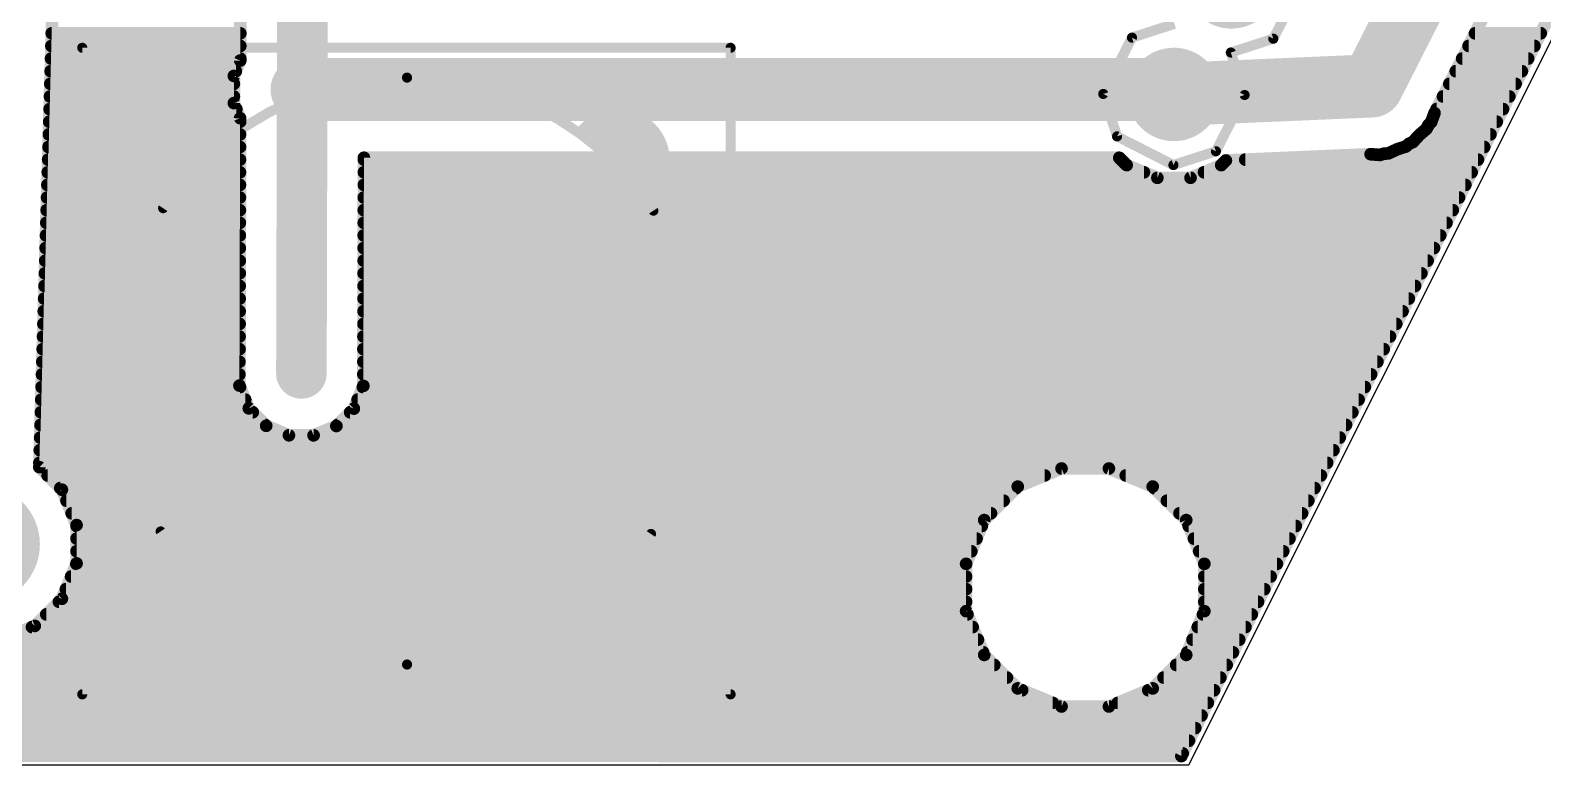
# Model space of a CAD drawing. Extents: x 0 to 110, y 0 to 76.
# Drawn here: x 36.97 to 67.36, y 0.03 to 14.79 of the extents above; entities that cross this region are included whole.
import ezdxf

# ---------------------------------------------------------------- set-up
doc = ezdxf.new("R2010")
doc.units = 0
doc.layers.get('0').update_dxf_attribs({"linetype": 'CONTINUOUS'})
for name, color, linetype in [('1', 22, 'CONTINUOUS'), ('17', 82, 'CONTINUOUS'), ('18', 82, 'CONTINUOUS'), ('21', 253, 'CONTINUOUS'), ('22', 253, 'CONTINUOUS'), ('255', 6, 'CONTINUOUS')]:
    doc.layers.add(name, color=color, linetype=linetype)

# ---------------------------------------------------------------- blocks, each defined once
blk = doc.blocks.new('ROUNDP')
at = {"const_width": 0.5}
blk.add_lwpolyline([(0, -0.25, 1), (0, 0.25, 1), (0, -0.25)], format="xyb", dxfattribs=at)
blk = doc.blocks.new('ROUNDV')
at = {"const_width": 0.5}
blk.add_lwpolyline([(0, -0.25, 1), (0, 0.25, 1), (0, -0.25)], format="xyb", dxfattribs=at)

msp = doc.modelspace()

# ---------------------------------------------------------------- linework, layer by layer
at = {"layer": '1'}
for points, const_width in [([(77.025, 39.5), (63.925, 13.675)], 1.27), ([(65.1855, 13.128), (78.1494, 38.6846)], 0.254), ([(42.444, 16.5829), (42.4364, 13.6014)], 1.016), ([(41.2, 16.8336), (41.1933, 14.1844)], 0.254), ([(37.156, 6.0099), (37.4436, 16.024)], 0.254), ([(67.9, 15.9), (60.1, 0.2)], 0.254), ([(37.3992, 14.478), (41.194, 14.478)], 0.254), ([(37.4065, 14.732), (41.1947, 14.732)], 0.254), ([(65.8703, 14.478), (67.1935, 14.478)], 0.254), ([(65.9991, 14.732), (67.3197, 14.732)], 0.254), ([(37.3919, 14.224), (41.1934, 14.224)], 0.254), ([(41.1933, 14.1844), (41.0648, 13.8743)], 0.254), ([(63.925, 13.675), (59.951, 13.5028)], 1.27), ([(65.7415, 14.224), (67.0673, 14.224)], 0.254), ([(37.3846, 13.97), (41.1045, 13.97)], 0.254), ([(41.0648, 13.8743), (41.0648, 13.3286)], 0.254), ([(59.8524, 13.6014), (42.4364, 13.6014)], 1.27), ([(42.4364, 13.6014), (42.422, 7.8936)], 1.016), ([(59.951, 13.5028), (59.8524, 13.6014)], 1.27), ([(65.6126, 13.97), (66.9411, 13.97)], 0.254), ([(37.3773, 13.716), (41.0648, 13.716)], 0.254), ([(65.4838, 13.716), (66.815, 13.716)], 0.254), ([(37.37, 13.462), (41.0648, 13.462)], 0.254), ([(41.0648, 13.3286), (41.1904, 13.0255)], 0.254), ([(65.3549, 13.462), (66.6888, 13.462)], 0.254), ([(37.3555, 12.954), (41.1902, 12.954)], 0.254), ([(37.3627, 13.208), (41.1148, 13.208)], 0.254), ([(41.1904, 13.0255), (41.1767, 7.6491)], 0.254), ([(65.0631, 12.8867), (65.1203, 12.9491)], 0.254), ([(65.1203, 12.9491), (65.1855, 13.128)], 0.254), ([(65.1221, 12.954), (66.4364, 12.954)], 0.254), ([(65.2261, 13.208), (66.5626, 13.208)], 0.254), ([(37.3482, 12.7), (41.1895, 12.7)], 0.254), ([(64.7516, 12.5469), (64.8802, 12.6873)], 0.254), ([(64.8802, 12.6873), (65.0248, 12.8112)], 0.254), ([(64.8951, 12.7), (66.3102, 12.7)], 0.254), ([(65.0248, 12.8112), (65.0631, 12.8867)], 0.254), ([(37.3409, 12.446), (41.1889, 12.446)], 0.254), ([(64.2569, 12.3165), (64.4295, 12.3969)], 0.254), ([(64.4295, 12.3969), (64.6105, 12.4561)], 0.254), ([(64.5797, 12.446), (66.184, 12.446)], 0.254), ([(64.6105, 12.4561), (64.6748, 12.5112)], 0.254), ([(64.6748, 12.5112), (64.7516, 12.5469)], 0.254), ([(37.3336, 12.192), (41.1882, 12.192)], 0.254), ([(43.6659, 7.6428), (43.6775, 12.2298)], 0.254), ([(43.6774, 12.192), (58.891, 12.192)], 0.254), ([(43.6775, 12.2298), (58.8532, 12.2298)], 0.254), ([(58.8532, 12.2298), (59.0014, 12.0816)], 0.254), ([(59.0014, 12.0816), (59.6175, 11.8264)], 0.254), ([(60.2844, 11.8264), (60.9006, 12.0816)], 0.254), ([(60.9006, 12.0816), (60.9941, 12.1751)], 0.254), ([(60.9941, 12.1751), (63.902, 12.3011)], 0.254), ([(61.3835, 12.192), (66.0578, 12.192)], 0.254), ([(63.902, 12.3011), (64.0919, 12.2865)], 0.254), ([(64.0919, 12.2865), (64.1723, 12.3128)], 0.254), ([(64.1723, 12.3128), (64.2569, 12.3165)], 0.254), ([(37.3263, 11.938), (41.1876, 11.938)], 0.254), ([(43.6768, 11.938), (59.3481, 11.938)], 0.254), ([(59.6175, 11.8264), (60.2844, 11.8264)], 0.254), ([(60.5538, 11.938), (65.9316, 11.938)], 0.254), ([(37.3117, 11.43), (41.1863, 11.43)], 0.254), ([(37.319, 11.684), (41.187, 11.684)], 0.254), ([(43.6755, 11.43), (65.6792, 11.43)], 0.254), ([(43.6762, 11.684), (65.8054, 11.684)], 0.254), ([(37.3044, 11.176), (41.1857, 11.176)], 0.254), ([(43.6749, 11.176), (65.553, 11.176)], 0.254), ([(37.2971, 10.922), (41.185, 10.922)], 0.254), ([(43.6742, 10.922), (65.4269, 10.922)], 0.254), ([(37.2898, 10.668), (41.1844, 10.668)], 0.254), ([(43.6736, 10.668), (65.3007, 10.668)], 0.254), ([(37.2825, 10.414), (41.1837, 10.414)], 0.254), ([(43.6729, 10.414), (65.1745, 10.414)], 0.254), ([(37.2679, 9.906), (41.1825, 9.906)], 0.254), ([(37.2752, 10.16), (41.1831, 10.16)], 0.254), ([(43.6717, 9.906), (64.9221, 9.906)], 0.254), ([(43.6723, 10.16), (65.0483, 10.16)], 0.254), ([(37.2606, 9.652), (41.1818, 9.652)], 0.254), ([(43.671, 9.652), (64.7959, 9.652)], 0.254), ([(37.2533, 9.398), (41.1812, 9.398)], 0.254), ([(43.6704, 9.398), (64.6697, 9.398)], 0.254), ([(37.246, 9.144), (41.1805, 9.144)], 0.254), ([(43.6697, 9.144), (64.5435, 9.144)], 0.254), ([(37.2387, 8.89), (41.1799, 8.89)], 0.254), ([(43.6691, 8.89), (64.4173, 8.89)], 0.254), ([(37.2242, 8.382), (41.1786, 8.382)], 0.254), ([(37.2314, 8.636), (41.1792, 8.636)], 0.254), ([(43.6678, 8.382), (64.1649, 8.382)], 0.254), ([(43.6684, 8.636), (64.2911, 8.636)], 0.254), ([(37.2169, 8.128), (41.178, 8.128)], 0.254), ([(43.6671, 8.128), (64.0388, 8.128)], 0.254), ([(37.2096, 7.874), (41.1773, 7.874)], 0.254), ([(43.6665, 7.874), (63.9126, 7.874)], 0.254), ([(37.2023, 7.62), (41.1887, 7.62)], 0.254), ([(41.1767, 7.6491), (41.3651, 7.1912)], 0.254), ([(43.4753, 7.1859), (43.6659, 7.6428)], 0.254), ([(43.6564, 7.62), (63.7864, 7.62)], 0.254), ([(37.195, 7.366), (41.2932, 7.366)], 0.254), ([(41.3651, 7.1912), (41.7143, 6.8402)], 0.254), ([(43.1243, 6.8367), (43.4753, 7.1859)], 0.254), ([(43.5504, 7.366), (63.6602, 7.366)], 0.254), ([(37.1877, 7.112), (41.4439, 7.112)], 0.254), ([(43.401, 7.112), (63.534, 7.112)], 0.254), ([(37.1731, 6.604), (63.2816, 6.604)], 0.254), ([(37.1804, 6.858), (41.6966, 6.858)], 0.254), ([(41.7143, 6.8402), (42.1712, 6.6496)], 0.254), ([(42.1712, 6.6496), (42.6664, 6.6483)], 0.254), ([(42.6664, 6.6483), (43.1243, 6.8367)], 0.254), ([(43.1457, 6.858), (63.4078, 6.858)], 0.254), ([(37.1658, 6.35), (63.1554, 6.35)], 0.254), ([(37.6098, 5.5561), (37.156, 6.0099)], 0.254), ([(37.1585, 6.096), (63.0292, 6.096)], 0.254), ([(57.6927, 5.9823), (56.8131, 5.618)], 0.254), ([(58.6447, 5.9823), (57.6927, 5.9823)], 0.254), ([(59.5242, 5.618), (58.6447, 5.9823)], 0.254), ([(37.3239, 5.842), (57.354, 5.842)], 0.254), ([(58.9833, 5.842), (62.903, 5.842)], 0.254), ([(37.5779, 5.588), (56.7832, 5.588)], 0.254), ([(37.9046, 4.8443), (37.6098, 5.5561)], 0.254), ([(56.8131, 5.618), (56.14, 4.9448)], 0.254), ([(60.1974, 4.9448), (59.5242, 5.618)], 0.254), ([(59.5542, 5.588), (62.7768, 5.588)], 0.254), ([(37.7018, 5.334), (56.5292, 5.334)], 0.254), ([(37.807, 5.08), (56.2752, 5.08)], 0.254), ([(59.8082, 5.334), (62.6507, 5.334)], 0.254), ([(60.0622, 5.08), (62.5245, 5.08)], 0.254), ([(37.9046, 4.0739), (37.9046, 4.8443)], 0.254), ([(37.9046, 4.826), (56.0908, 4.826)], 0.254), ([(56.14, 4.9448), (55.7757, 4.0653)], 0.254), ([(60.5617, 4.0653), (60.1974, 4.9448)], 0.254), ([(60.2466, 4.826), (62.3983, 4.826)], 0.254), ([(37.9046, 4.572), (55.9856, 4.572)], 0.254), ([(60.3518, 4.572), (62.2721, 4.572)], 0.254), ([(37.9046, 4.318), (55.8803, 4.318)], 0.254), ([(60.457, 4.318), (62.1459, 4.318)], 0.254), ([(37.6098, 3.3621), (37.9046, 4.0739)], 0.254), ([(37.9005, 4.064), (55.7757, 4.064)], 0.254), ([(55.7757, 4.0653), (55.7757, 3.1133)], 0.254), ([(60.5617, 3.1133), (60.5617, 4.0653)], 0.254), ([(60.5617, 4.064), (62.0197, 4.064)], 0.254), ([(37.6901, 3.556), (55.7757, 3.556)], 0.254), ([(37.7953, 3.81), (55.7757, 3.81)], 0.254), ([(60.5617, 3.81), (61.8935, 3.81)], 0.254), ([(60.5617, 3.556), (61.7673, 3.556)], 0.254), ([(37.065, 2.8173), (37.6098, 3.3621)], 0.254), ([(37.5497, 3.302), (55.7757, 3.302)], 0.254), ([(60.5617, 3.302), (61.6411, 3.302)], 0.254), ([(37.2957, 3.048), (55.8027, 3.048)], 0.254), ([(55.7757, 3.1133), (56.14, 2.2338)], 0.254), ([(60.1974, 2.2338), (60.5617, 3.1133)], 0.254), ([(60.5346, 3.048), (61.5149, 3.048)], 0.254), ([(36.3532, 2.5225), (37.065, 2.8173)], 0.254), ([(37.0087, 2.794), (55.9079, 2.794)], 0.254), ([(60.4294, 2.794), (61.3887, 2.794)], 0.254), ([(36.3955, 2.54), (56.0131, 2.54)], 0.254), ([(60.3242, 2.54), (61.2626, 2.54)], 0.254), ([(33.6256, 2.286), (56.1183, 2.286)], 0.254), ([(33.6256, 2.032), (56.3417, 2.032)], 0.254), ([(56.14, 2.2338), (56.8131, 1.5606)], 0.254), ([(59.5242, 1.5606), (60.1974, 2.2338)], 0.254), ([(59.9956, 2.032), (61.0102, 2.032)], 0.254), ([(60.219, 2.286), (61.1364, 2.286)], 0.254), ([(33.6256, 1.778), (56.5957, 1.778)], 0.254), ([(59.7416, 1.778), (60.884, 1.778)], 0.254), ([(33.6256, 1.524), (56.9015, 1.524)], 0.254), ([(56.8131, 1.5606), (57.6927, 1.1963)], 0.254), ([(58.6447, 1.1963), (59.5242, 1.5606)], 0.254), ([(59.4358, 1.524), (60.7578, 1.524)], 0.254), ([(33.6256, 1.27), (57.5147, 1.27)], 0.254), ([(57.6927, 1.1963), (58.6447, 1.1963)], 0.254), ([(58.8226, 1.27), (60.6316, 1.27)], 0.254), ([(33.6256, 1.016), (60.5054, 1.016)], 0.254), ([(33.4462, 0.508), (60.253, 0.508)], 0.254), ([(33.5908, 0.762), (60.3792, 0.762)], 0.254), ([(0.427, 0.254), (60.1268, 0.254)], 0.254), ([(60.1, 0.2), (0.85, 0.225)], 0.254)]:
    msp.add_lwpolyline(points, dxfattribs=dict(at, const_width=const_width))
for points, const_width in [([(37.3992, 14.5415, 1), (37.3992, 14.4145)], 0.127), ([(37.4065, 14.7955, 1), (37.4065, 14.6685)], 0.127), ([(41.194, 14.4145, 1), (41.194, 14.5415)], 0.127), ([(41.1947, 14.6685, 1), (41.1947, 14.7955)], 0.127), ([(65.8703, 14.5415, 1), (65.8703, 14.4145)], 0.127), ([(65.9991, 14.7955, 1), (65.9991, 14.6685)], 0.127), ([(67.1935, 14.4145, 1), (67.1935, 14.5415)], 0.127), ([(67.3197, 14.6685, 1), (67.3197, 14.7955)], 0.127), ([(37.3919, 14.2875, 1), (37.3919, 14.1605)], 0.127), ([(41.252, 14.1601, 1), (41.1346, 14.2087)], 0.127), ([(41.1934, 14.1605, 1), (41.1934, 14.2875)], 0.127), ([(63.9387, 13.3578, 1), (63.9113, 13.9922)], 0.635), ([(65.7415, 14.2875, 1), (65.7415, 14.1605)], 0.127), ([(67.0673, 14.1605, 1), (67.0673, 14.2875)], 0.127), ([(37.3846, 14.0335, 1), (37.3846, 13.9065)], 0.127), ([(41.1283, 13.8743, 1), (41.0013, 13.8743)], 0.127), ([(41.1045, 13.9065, 1), (41.1045, 14.0335)], 0.127), ([(41.1298, 14.1846, 1), (41.2568, 14.1843)], 0.127), ([(42.4364, 13.9189, 1), (42.4364, 13.2839)], 0.635), ([(42.6904, 13.6008, 1), (42.1824, 13.6021)], 0.508), ([(60.0769, 13.8259, 1), (59.6278, 13.3769)], 0.635), ([(59.9372, 13.82, 1), (59.9647, 13.1856)], 0.635), ([(59.7265, 13.2783, 1), (60.1755, 13.7273)], 0.635), ([(59.8524, 13.2839, 1), (59.8524, 13.9189)], 0.635), ([(63.6418, 13.8186, 1), (64.2082, 13.5314)], 0.635), ([(65.6126, 14.0335, 1), (65.6126, 13.9065)], 0.127), ([(66.9411, 13.9065, 1), (66.9411, 14.0335)], 0.127), ([(37.3773, 13.7795, 1), (37.3773, 13.6525)], 0.127), ([(41.0061, 13.8986, 1), (41.1235, 13.85)], 0.127), ([(41.0648, 13.6525, 1), (41.0648, 13.7795)], 0.127), ([(42.1824, 13.6021, 1), (42.6904, 13.6008)], 0.508), ([(65.4838, 13.7795, 1), (65.4838, 13.6525)], 0.127), ([(66.815, 13.6525, 1), (66.815, 13.7795)], 0.127), ([(37.37, 13.5255, 1), (37.37, 13.3985)], 0.127), ([(41.1235, 13.3529, 1), (41.0061, 13.3043)], 0.127), ([(41.0013, 13.3286, 1), (41.1283, 13.3286)], 0.127), ([(41.0648, 13.3985, 1), (41.0648, 13.5255)], 0.127), ([(65.3549, 13.5255, 1), (65.3549, 13.3985)], 0.127), ([(66.6888, 13.3985, 1), (66.6888, 13.5255)], 0.127), ([(37.3555, 13.0175, 1), (37.3555, 12.8905)], 0.127), ([(37.3627, 13.2715, 1), (37.3627, 13.1445)], 0.127), ([(41.1148, 13.1445, 1), (41.1148, 13.2715)], 0.127), ([(41.2539, 13.0254, 1), (41.1269, 13.0257)], 0.127), ([(41.1317, 13.0012, 1), (41.249, 13.0498)], 0.127), ([(41.1902, 12.8905, 1), (41.1902, 13.0175)], 0.127), ([(65.1221, 13.0175, 1), (65.1221, 12.8905)], 0.127), ([(65.1671, 12.9062, 1), (65.0735, 12.992)], 0.127), ([(65.1289, 13.1567, 1), (65.2421, 13.0993)], 0.127), ([(65.2452, 13.1063, 1), (65.1258, 13.1498)], 0.127), ([(65.2261, 13.2715, 1), (65.2261, 13.1445)], 0.127), ([(66.4364, 12.8905, 1), (66.4364, 13.0175)], 0.127), ([(66.5626, 13.1445, 1), (66.5626, 13.2715)], 0.127), ([(37.3482, 12.7635, 1), (37.3482, 12.6365)], 0.127), ([(41.1895, 12.6365, 1), (41.1895, 12.7635)], 0.127), ([(64.8389, 12.7355, 1), (64.9216, 12.6391)], 0.127), ([(64.8951, 12.7635, 1), (64.8951, 12.6365)], 0.127), ([(64.927, 12.6444, 1), (64.8334, 12.7302)], 0.127), ([(64.9682, 12.8399, 1), (65.0814, 12.7825)], 0.127), ([(65.0661, 12.763, 1), (64.9835, 12.8594)], 0.127), ([(65.0163, 12.9296, 1), (65.1099, 12.8438)], 0.127), ([(65.1197, 12.858, 1), (65.0065, 12.9154)], 0.127), ([(65.0607, 12.9708, 1), (65.18, 12.9274)], 0.127), ([(66.3102, 12.6365, 1), (66.3102, 12.7635)], 0.127), ([(37.3409, 12.5095, 1), (37.3409, 12.3825)], 0.127), ([(41.1889, 12.3825, 1), (41.1889, 12.5095)], 0.127), ([(64.4098, 12.4573, 1), (64.4493, 12.3366)], 0.127), ([(64.4564, 12.3394, 1), (64.4027, 12.4545)], 0.127), ([(64.5797, 12.5095, 1), (64.5797, 12.3825)], 0.127), ([(64.5692, 12.5043, 1), (64.6518, 12.4079)], 0.127), ([(64.6302, 12.3957, 1), (64.5908, 12.5164)], 0.127), ([(64.648, 12.5687, 1), (64.7016, 12.4536)], 0.127), ([(64.7161, 12.463, 1), (64.6335, 12.5594)], 0.127), ([(64.7047, 12.5898, 1), (64.7984, 12.504)], 0.127), ([(64.7784, 12.4894, 1), (64.7247, 12.6045)], 0.127), ([(66.184, 12.3825, 1), (66.184, 12.5095)], 0.127), ([(37.3336, 12.2555, 1), (37.3336, 12.1285)], 0.127), ([(41.1882, 12.1285, 1), (41.1882, 12.2555)], 0.127), ([(43.6774, 12.2555, 1), (43.6774, 12.1285)], 0.127), ([(43.741, 12.2297, 1), (43.614, 12.23)], 0.127), ([(43.6775, 12.2933, 1), (43.6775, 12.1663)], 0.127), ([(58.8981, 12.2747, 1), (58.8083, 12.1849)], 0.127), ([(58.8532, 12.1663, 1), (58.8532, 12.2933)], 0.127), ([(58.891, 12.1285, 1), (58.891, 12.2555)], 0.127), ([(59.0257, 12.1403, 1), (58.9771, 12.023)], 0.127), ([(58.9565, 12.0367, 1), (59.0463, 12.1265)], 0.127), ([(60.8557, 12.1265, 1), (60.9455, 12.0367)], 0.127), ([(60.9249, 12.023, 1), (60.8763, 12.1403)], 0.127), ([(60.9913, 12.2386, 1), (60.9968, 12.1117)], 0.127), ([(61.039, 12.1302, 1), (60.9492, 12.22)], 0.127), ([(61.3835, 12.2555, 1), (61.3835, 12.1285)], 0.127), ([(63.9069, 12.3644, 1), (63.8972, 12.2378)], 0.127), ([(63.9048, 12.2377, 1), (63.8993, 12.3646)], 0.127), ([(64.0721, 12.3469, 1), (64.1116, 12.2262)], 0.127), ([(64.087, 12.2232, 1), (64.0967, 12.3498)], 0.127), ([(64.1696, 12.3763, 1), (64.1751, 12.2494)], 0.127), ([(64.1921, 12.2525, 1), (64.1526, 12.3732)], 0.127), ([(64.2301, 12.3741, 1), (64.2838, 12.2589)], 0.127), ([(64.2597, 12.2531, 1), (64.2542, 12.3799)], 0.127), ([(66.0578, 12.1285, 1), (66.0578, 12.2555)], 0.127), ([(37.3263, 12.0015, 1), (37.3263, 11.8745)], 0.127), ([(41.1876, 11.8745, 1), (41.1876, 12.0015)], 0.127), ([(43.6768, 12.0015, 1), (43.6768, 11.8745)], 0.127), ([(59.3481, 11.8745, 1), (59.3481, 12.0015)], 0.127), ([(59.6175, 11.8899, 1), (59.6175, 11.7629)], 0.127), ([(59.5932, 11.7678, 1), (59.6418, 11.8851)], 0.127), ([(60.2601, 11.8851, 1), (60.3087, 11.7678)], 0.127), ([(60.2844, 11.7629, 1), (60.2844, 11.8899)], 0.127), ([(60.5538, 12.0015, 1), (60.5538, 11.8745)], 0.127), ([(65.9316, 11.8745, 1), (65.9316, 12.0015)], 0.127), ([(37.3117, 11.4935, 1), (37.3117, 11.3665)], 0.127), ([(37.319, 11.7475, 1), (37.319, 11.6205)], 0.127), ([(41.1863, 11.3665, 1), (41.1863, 11.4935)], 0.127), ([(41.187, 11.6205, 1), (41.187, 11.7475)], 0.127), ([(43.6755, 11.4935, 1), (43.6755, 11.3665)], 0.127), ([(43.6762, 11.7475, 1), (43.6762, 11.6205)], 0.127), ([(65.6792, 11.3665, 1), (65.6792, 11.4935)], 0.127), ([(65.8054, 11.6205, 1), (65.8054, 11.7475)], 0.127), ([(37.3044, 11.2395, 1), (37.3044, 11.1125)], 0.127), ([(41.1857, 11.1125, 1), (41.1857, 11.2395)], 0.127), ([(43.6749, 11.2395, 1), (43.6749, 11.1125)], 0.127), ([(65.553, 11.1125, 1), (65.553, 11.2395)], 0.127), ([(37.2971, 10.9855, 1), (37.2971, 10.8585)], 0.127), ([(41.185, 10.8585, 1), (41.185, 10.9855)], 0.127), ([(43.6742, 10.9855, 1), (43.6742, 10.8585)], 0.127), ([(65.4269, 10.8585, 1), (65.4269, 10.9855)], 0.127), ([(37.2898, 10.7315, 1), (37.2898, 10.6045)], 0.127), ([(41.1844, 10.6045, 1), (41.1844, 10.7315)], 0.127), ([(43.6736, 10.7315, 1), (43.6736, 10.6045)], 0.127), ([(65.3007, 10.6045, 1), (65.3007, 10.7315)], 0.127), ([(37.2825, 10.4775, 1), (37.2825, 10.3505)], 0.127), ([(41.1837, 10.3505, 1), (41.1837, 10.4775)], 0.127), ([(43.6729, 10.4775, 1), (43.6729, 10.3505)], 0.127), ([(65.1745, 10.3505, 1), (65.1745, 10.4775)], 0.127), ([(37.2679, 9.9695, 1), (37.2679, 9.8425)], 0.127), ([(37.2752, 10.2235, 1), (37.2752, 10.0965)], 0.127), ([(41.1825, 9.8425, 1), (41.1825, 9.9695)], 0.127), ([(41.1831, 10.0965, 1), (41.1831, 10.2235)], 0.127), ([(43.6717, 9.9695, 1), (43.6717, 9.8425)], 0.127), ([(43.6723, 10.2235, 1), (43.6723, 10.0965)], 0.127), ([(64.9221, 9.8425, 1), (64.9221, 9.9695)], 0.127), ([(65.0483, 10.0965, 1), (65.0483, 10.2235)], 0.127), ([(37.2606, 9.7155, 1), (37.2606, 9.5885)], 0.127), ([(41.1818, 9.5885, 1), (41.1818, 9.7155)], 0.127), ([(43.671, 9.7155, 1), (43.671, 9.5885)], 0.127), ([(64.7959, 9.5885, 1), (64.7959, 9.7155)], 0.127), ([(37.2533, 9.4615, 1), (37.2533, 9.3345)], 0.127), ([(41.1812, 9.3345, 1), (41.1812, 9.4615)], 0.127), ([(43.6704, 9.4615, 1), (43.6704, 9.3345)], 0.127), ([(64.6697, 9.3345, 1), (64.6697, 9.4615)], 0.127), ([(37.246, 9.2075, 1), (37.246, 9.0805)], 0.127), ([(41.1805, 9.0805, 1), (41.1805, 9.2075)], 0.127), ([(43.6697, 9.2075, 1), (43.6697, 9.0805)], 0.127), ([(64.5435, 9.0805, 1), (64.5435, 9.2075)], 0.127), ([(37.2387, 8.9535, 1), (37.2387, 8.8265)], 0.127), ([(41.1799, 8.8265, 1), (41.1799, 8.9535)], 0.127), ([(43.6691, 8.9535, 1), (43.6691, 8.8265)], 0.127), ([(64.4173, 8.8265, 1), (64.4173, 8.9535)], 0.127), ([(37.2242, 8.4455, 1), (37.2242, 8.3185)], 0.127), ([(37.2314, 8.6995, 1), (37.2314, 8.5725)], 0.127), ([(41.1786, 8.3185, 1), (41.1786, 8.4455)], 0.127), ([(41.1792, 8.5725, 1), (41.1792, 8.6995)], 0.127), ([(43.6678, 8.4455, 1), (43.6678, 8.3185)], 0.127), ([(43.6684, 8.6995, 1), (43.6684, 8.5725)], 0.127), ([(64.1649, 8.3185, 1), (64.1649, 8.4455)], 0.127), ([(64.2911, 8.5725, 1), (64.2911, 8.6995)], 0.127), ([(37.2169, 8.1915, 1), (37.2169, 8.0645)], 0.127), ([(41.178, 8.0645, 1), (41.178, 8.1915)], 0.127), ([(43.6671, 8.1915, 1), (43.6671, 8.0645)], 0.127), ([(64.0388, 8.0645, 1), (64.0388, 8.1915)], 0.127), ([(37.2096, 7.9375, 1), (37.2096, 7.8105)], 0.127), ([(41.1773, 7.8105, 1), (41.1773, 7.9375)], 0.127), ([(42.168, 7.8942, 1), (42.676, 7.8929)], 0.508), ([(43.6665, 7.9375, 1), (43.6665, 7.8105)], 0.127), ([(63.9126, 7.8105, 1), (63.9126, 7.9375)], 0.127), ([(37.2023, 7.6835, 1), (37.2023, 7.5565)], 0.127), ([(41.2355, 7.6733, 1), (41.118, 7.625)], 0.127), ([(41.1132, 7.6493, 1), (41.2402, 7.649)], 0.127), ([(41.1887, 7.5565, 1), (41.1887, 7.6835)], 0.127), ([(43.6564, 7.6835, 1), (43.6564, 7.5565)], 0.127), ([(43.6024, 7.643, 1), (43.7294, 7.6427)], 0.127), ([(43.7245, 7.6184, 1), (43.6073, 7.6673)], 0.127), ([(63.7864, 7.5565, 1), (63.7864, 7.6835)], 0.127), ([(37.195, 7.4295, 1), (37.195, 7.3025)], 0.127), ([(41.2932, 7.3025, 1), (41.2932, 7.4295)], 0.127), ([(41.4101, 7.236, 1), (41.32, 7.1464)], 0.127), ([(43.5201, 7.1409, 1), (43.4305, 7.2309)], 0.127), ([(43.5504, 7.4295, 1), (43.5504, 7.3025)], 0.127), ([(63.6602, 7.3025, 1), (63.6602, 7.4295)], 0.127), ([(37.1877, 7.1755, 1), (37.1877, 7.0485)], 0.127), ([(41.3063, 7.1671, 1), (41.4238, 7.2154)], 0.127), ([(41.4439, 7.0485, 1), (41.4439, 7.1755)], 0.127), ([(43.401, 7.1755, 1), (43.401, 7.0485)], 0.127), ([(43.4167, 7.2103, 1), (43.5339, 7.1614)], 0.127), ([(63.534, 7.0485, 1), (63.534, 7.1755)], 0.127), ([(37.1731, 6.6675, 1), (37.1731, 6.5405)], 0.127), ([(37.1804, 6.9215, 1), (37.1804, 6.7945)], 0.127), ([(41.7387, 6.8988, 1), (41.6898, 6.7816)], 0.127), ([(41.6693, 6.7954, 1), (41.7593, 6.885)], 0.127), ([(41.6966, 6.7945, 1), (41.6966, 6.9215)], 0.127), ([(42.1714, 6.7131, 1), (42.1711, 6.5861)], 0.127), ([(42.1468, 6.591, 1), (42.1957, 6.7082)], 0.127), ([(42.6422, 6.7071, 1), (42.6905, 6.5896)], 0.127), ([(42.6662, 6.5848, 1), (42.6665, 6.7118)], 0.127), ([(43.0795, 6.8817, 1), (43.1691, 6.7916)], 0.127), ([(43.1457, 6.9215, 1), (43.1457, 6.7945)], 0.127), ([(43.1484, 6.7779, 1), (43.1001, 6.8954)], 0.127), ([(63.2816, 6.5405, 1), (63.2816, 6.6675)], 0.127), ([(63.4078, 6.7945, 1), (63.4078, 6.9215)], 0.127), ([(37.1658, 6.4135, 1), (37.1658, 6.2865)], 0.127), ([(63.1554, 6.2865, 1), (63.1554, 6.4135)], 0.127), ([(37.2009, 6.0548, 1), (37.1111, 5.965)], 0.127), ([(37.1585, 6.1595, 1), (37.1585, 6.0325)], 0.127), ([(57.6927, 6.0458, 1), (57.6927, 5.9188)], 0.127), ([(57.717, 5.9236, 1), (57.6684, 6.041)], 0.127), ([(58.669, 6.041, 1), (58.6204, 5.9236)], 0.127), ([(58.6447, 5.9188, 1), (58.6447, 6.0458)], 0.127), ([(63.0292, 6.0325, 1), (63.0292, 6.1595)], 0.127), ([(37.0926, 6.0117, 1), (37.2195, 6.008)], 0.127), ([(37.3239, 5.9055, 1), (37.3239, 5.7785)], 0.127), ([(57.354, 5.7785, 1), (57.354, 5.9055)], 0.127), ([(58.9833, 5.9055, 1), (58.9833, 5.7785)], 0.127), ([(62.903, 5.7785, 1), (62.903, 5.9055)], 0.127), ([(37.5779, 5.6515, 1), (37.5779, 5.5245)], 0.127), ([(37.6685, 5.5804, 1), (37.5511, 5.5318)], 0.127), ([(37.5649, 5.5112, 1), (37.6547, 5.601)], 0.127), ([(56.7888, 5.6766, 1), (56.8374, 5.5593)], 0.127), ([(56.858, 5.5731, 1), (56.7682, 5.6629)], 0.127), ([(56.7832, 5.5245, 1), (56.7832, 5.6515)], 0.127), ([(59.5691, 5.6629, 1), (59.4793, 5.5731)], 0.127), ([(59.5542, 5.6515, 1), (59.5542, 5.5245)], 0.127), ([(59.4999, 5.5593, 1), (59.5485, 5.6766)], 0.127), ([(62.7768, 5.5245, 1), (62.7768, 5.6515)], 0.127), ([(37.7018, 5.3975, 1), (37.7018, 5.2705)], 0.127), ([(37.807, 5.1435, 1), (37.807, 5.0165)], 0.127), ([(56.2752, 5.0165, 1), (56.2752, 5.1435)], 0.127), ([(56.5292, 5.2705, 1), (56.5292, 5.3975)], 0.127), ([(59.8082, 5.3975, 1), (59.8082, 5.2705)], 0.127), ([(60.0622, 5.1435, 1), (60.0622, 5.0165)], 0.127), ([(62.5245, 5.0165, 1), (62.5245, 5.1435)], 0.127), ([(62.6507, 5.2705, 1), (62.6507, 5.3975)], 0.127), ([(37.9681, 4.8443, 1), (37.8411, 4.8443)], 0.127), ([(37.9046, 4.8895, 1), (37.9046, 4.7625)], 0.127), ([(37.846, 4.82, 1), (37.9633, 4.8686)], 0.127), ([(56.0951, 4.9897, 1), (56.1849, 4.8999)], 0.127), ([(56.1986, 4.9205, 1), (56.0813, 4.9691)], 0.127), ([(56.0908, 4.7625, 1), (56.0908, 4.8895)], 0.127), ([(60.256, 4.9691, 1), (60.1387, 4.9205)], 0.127), ([(60.1524, 4.8999, 1), (60.2423, 4.9897)], 0.127), ([(60.2466, 4.8895, 1), (60.2466, 4.7625)], 0.127), ([(62.3983, 4.7625, 1), (62.3983, 4.8895)], 0.127), ([(37.9046, 4.6355, 1), (37.9046, 4.5085)], 0.127), ([(55.9856, 4.5085, 1), (55.9856, 4.6355)], 0.127), ([(60.3518, 4.6355, 1), (60.3518, 4.5085)], 0.127), ([(62.2721, 4.5085, 1), (62.2721, 4.6355)], 0.127), ([(37.9046, 4.3815, 1), (37.9046, 4.2545)], 0.127), ([(55.8803, 4.2545, 1), (55.8803, 4.3815)], 0.127), ([(60.457, 4.3815, 1), (60.457, 4.2545)], 0.127), ([(62.1459, 4.2545, 1), (62.1459, 4.3815)], 0.127), ([(37.9005, 4.1275, 1), (37.9005, 4.0005)], 0.127), ([(37.8411, 4.0739, 1), (37.9681, 4.0739)], 0.127), ([(37.9633, 4.0496, 1), (37.846, 4.0982)], 0.127), ([(55.8392, 4.0653, 1), (55.7122, 4.0653)], 0.127), ([(55.717, 4.0896, 1), (55.8343, 4.041)], 0.127), ([(55.7757, 4.0005, 1), (55.7757, 4.1275)], 0.127), ([(60.6252, 4.0653, 1), (60.4982, 4.0653)], 0.127), ([(60.5617, 4.1275, 1), (60.5617, 4.0005)], 0.127), ([(60.503, 4.041, 1), (60.6203, 4.0896)], 0.127), ([(62.0197, 4.0005, 1), (62.0197, 4.1275)], 0.127), ([(37.6901, 3.6195, 1), (37.6901, 3.4925)], 0.127), ([(37.7953, 3.8735, 1), (37.7953, 3.7465)], 0.127), ([(55.7757, 3.7465, 1), (55.7757, 3.8735)], 0.127), ([(55.7757, 3.4925, 1), (55.7757, 3.6195)], 0.127), ([(60.5617, 3.8735, 1), (60.5617, 3.7465)], 0.127), ([(60.5617, 3.6195, 1), (60.5617, 3.4925)], 0.127), ([(61.7673, 3.4925, 1), (61.7673, 3.6195)], 0.127), ([(61.8935, 3.7465, 1), (61.8935, 3.8735)], 0.127), ([(37.5497, 3.3655, 1), (37.5497, 3.2385)], 0.127), ([(37.5511, 3.3864, 1), (37.6685, 3.3378)], 0.127), ([(37.6547, 3.3172, 1), (37.5649, 3.407)], 0.127), ([(55.7757, 3.2385, 1), (55.7757, 3.3655)], 0.127), ([(60.5617, 3.3655, 1), (60.5617, 3.2385)], 0.127), ([(61.6411, 3.2385, 1), (61.6411, 3.3655)], 0.127), ([(37.2957, 3.1115, 1), (37.2957, 2.9845)], 0.127), ([(55.8343, 3.1376, 1), (55.717, 3.089)], 0.127), ([(55.7122, 3.1133, 1), (55.8392, 3.1133)], 0.127), ([(55.8027, 2.9845, 1), (55.8027, 3.1115)], 0.127), ([(60.5346, 3.1115, 1), (60.5346, 2.9845)], 0.127), ([(60.4982, 3.1133, 1), (60.6252, 3.1133)], 0.127), ([(60.6203, 3.089, 1), (60.503, 3.1376)], 0.127), ([(61.5149, 2.9845, 1), (61.5149, 3.1115)], 0.127), ([(37.0087, 2.8575, 1), (37.0087, 2.7305)], 0.127), ([(37.0201, 2.8622, 1), (37.1099, 2.7724)], 0.127), ([(37.0893, 2.7587, 1), (37.0407, 2.876)], 0.127), ([(55.9079, 2.7305, 1), (55.9079, 2.8575)], 0.127), ([(60.4294, 2.8575, 1), (60.4294, 2.7305)], 0.127), ([(61.3887, 2.7305, 1), (61.3887, 2.8575)], 0.127), ([(56.0131, 2.4765, 1), (56.0131, 2.6035)], 0.127), ([(60.3242, 2.6035, 1), (60.3242, 2.4765)], 0.127), ([(61.2626, 2.4765, 1), (61.2626, 2.6035)], 0.127), ([(56.1849, 2.2787, 1), (56.0951, 2.1889)], 0.127), ([(56.0813, 2.2095, 1), (56.1986, 2.2581)], 0.127), ([(56.1183, 2.2225, 1), (56.1183, 2.3495)], 0.127), ([(56.3417, 1.9685, 1), (56.3417, 2.0955)], 0.127), ([(59.9956, 2.0955, 1), (59.9956, 1.9685)], 0.127), ([(60.1387, 2.2581, 1), (60.256, 2.2095)], 0.127), ([(60.2423, 2.1889, 1), (60.1524, 2.2787)], 0.127), ([(60.219, 2.3495, 1), (60.219, 2.2225)], 0.127), ([(61.0102, 1.9685, 1), (61.0102, 2.0955)], 0.127), ([(61.1364, 2.2225, 1), (61.1364, 2.3495)], 0.127), ([(56.5957, 1.7145, 1), (56.5957, 1.8415)], 0.127), ([(59.7416, 1.8415, 1), (59.7416, 1.7145)], 0.127), ([(60.884, 1.7145, 1), (60.884, 1.8415)], 0.127), ([(56.8374, 1.6193, 1), (56.7888, 1.5019)], 0.127), ([(56.7682, 1.5157, 1), (56.858, 1.6055)], 0.127), ([(56.9015, 1.4605, 1), (56.9015, 1.5875)], 0.127), ([(59.4358, 1.5875, 1), (59.4358, 1.4605)], 0.127), ([(59.4793, 1.6055, 1), (59.5691, 1.5157)], 0.127), ([(59.5485, 1.5019, 1), (59.4999, 1.6193)], 0.127), ([(60.7578, 1.4605, 1), (60.7578, 1.5875)], 0.127), ([(57.5147, 1.2065, 1), (57.5147, 1.3335)], 0.127), ([(57.6927, 1.2598, 1), (57.6927, 1.1328)], 0.127), ([(57.6684, 1.1376, 1), (57.717, 1.255)], 0.127), ([(58.6204, 1.255, 1), (58.669, 1.1376)], 0.127), ([(58.6447, 1.1328, 1), (58.6447, 1.2598)], 0.127), ([(58.8226, 1.3335, 1), (58.8226, 1.2065)], 0.127), ([(60.6316, 1.2065, 1), (60.6316, 1.3335)], 0.127), ([(60.5054, 0.9525, 1), (60.5054, 1.0795)], 0.127), ([(60.253, 0.4445, 1), (60.253, 0.5715)], 0.127), ([(60.3792, 0.6985, 1), (60.3792, 0.8255)], 0.127), ([(60.1, 0.1365, 1), (60.1, 0.2635)], 0.127), ([(60.1268, 0.1905, 1), (60.1268, 0.3175)], 0.127), ([(60.0431, 0.2283, 1), (60.1569, 0.1717)], 0.127)]:
    msp.add_lwpolyline(points, format="xyb", dxfattribs=dict(at, const_width=const_width))
at = {"layer": '21', "const_width": 0.2032}
for points in [[(62.524, 15.7552), (61.9474, 14.6236)], [(59.1077, 14.6452), (59.9617, 14.9227)], [(58.5311, 13.5136), (59.1077, 14.6452)], [(61.9474, 14.6236), (61.0933, 14.3461)], [(61.0933, 14.3461), (61.3708, 13.492)], [(58.5311, 13.5136), (58.8086, 12.6595)], [(61.3708, 13.492), (60.7943, 12.3605)], [(58.8086, 12.6595), (59.9402, 12.083)], [(59.9402, 12.083), (60.7943, 12.3605)]]:
    msp.add_lwpolyline(points, dxfattribs=at)
at = {"layer": '21', "const_width": 0.1016}
for points in [[(59.092, 14.6935, 1), (59.1234, 14.5969)], [(59.1529, 14.6221, 1), (59.0624, 14.6682)], [(61.9021, 14.6467, 1), (61.9927, 14.6006)], [(61.9631, 14.5753, 1), (61.9317, 14.6719)], [(61.1416, 14.3618, 1), (61.045, 14.3304)], [(61.0776, 14.3944, 1), (61.109, 14.2978)], [(58.5794, 13.5293, 1), (58.4828, 13.4979)], [(58.4858, 13.5367, 1), (58.5764, 13.4905)], [(61.3225, 13.4763, 1), (61.4191, 13.5077)], [(61.4161, 13.469, 1), (61.3256, 13.5151)], [(58.8317, 12.7048, 1), (58.7855, 12.6143)], [(58.7603, 12.6438, 1), (58.8569, 12.6752)], [(60.81, 12.3121, 1), (60.7786, 12.4088)], [(59.9245, 12.1313, 1), (59.9559, 12.0346)], [(59.9171, 12.0377, 1), (59.9632, 12.1282)], [(60.749, 12.3835, 1), (60.8395, 12.3374)]]:
    msp.add_lwpolyline(points, format="xyb", dxfattribs=at)
at = {"layer": '22', "const_width": 0.2032}
for points in [[(51.0439, 14.4412), (38.0189, 14.4412)], [(38.0189, 14.4412), (38.0189, 1.4412)], [(51.0439, 1.4412), (51.0439, 14.4412)], [(38.0189, 1.4412), (51.0439, 1.4412)]]:
    msp.add_lwpolyline(points, dxfattribs=at)
at = {"layer": '22'}
for points, const_width in [([(38.0189, 14.492, 1), (38.0189, 14.3904)], 0.1016), ([(38.0697, 14.4412, 1), (37.9681, 14.4412)], 0.1016), ([(51.0947, 14.4412, 1), (50.9931, 14.4412)], 0.1016), ([(51.0439, 14.3904, 1), (51.0439, 14.492)], 0.1016), ([(44.5439, 13.8412, 0.2503), (39.6439, 11.2162)], 0.2032), ([(49.4939, 11.1662, 0.2538), (44.5439, 13.8412)], 0.2032), ([(44.5438, 13.892, 1), (44.544, 13.7904)], 0.1016), ([(44.544, 13.7904, 1), (44.5439, 13.892)], 0.1016), ([(40.7609, 12.4666, 1.2138), (40.0008, 11.7418)], 1.016), ([(49.0693, 11.7242, 1.2138), (48.3445, 12.4843)], 1.016), ([(39.6017, 11.2444, 1), (39.6862, 11.188)], 0.1016), ([(49.4514, 11.1385, 1), (49.5365, 11.194)], 0.1016), ([(40.0185, 4.1582, 1.2138), (40.7433, 3.3981)], 1.016), ([(39.5939, 4.7162, 0.2538), (44.5439, 2.0412)], 0.2032), ([(39.6365, 4.744, 1), (39.5514, 4.6885)], 0.1016), ([(44.5439, 2.0412, 0.2503), (49.4439, 4.6662)], 0.2032), ([(48.3269, 3.4158, 1.2138), (49.087, 4.1406)], 1.016), ([(49.4862, 4.638, 1), (49.4017, 4.6944)], 0.1016), ([(44.5439, 2.092, 1), (44.544, 1.9904)], 0.1016), ([(44.544, 1.9904, 1), (44.5438, 2.092)], 0.1016), ([(38.0189, 1.492, 1), (38.0189, 1.3904)], 0.1016), ([(51.0439, 1.3904, 1), (51.0439, 1.492)], 0.1016), ([(37.9681, 1.4412, 1), (38.0697, 1.4412)], 0.1016), ([(50.9931, 1.4412, 1), (51.0947, 1.4412)], 0.1016)]:
    msp.add_lwpolyline(points, format="xyb", dxfattribs=dict(at, const_width=const_width))
at = {"layer": '255'}
for p, q in [((60.25, 0.025), (68.025, 15.575)), ((0.025, 0.025), (60.25, 0.025))]:
    msp.add_line(p, q, dxfattribs=at)

# ---------------------------------------------------------------- block references
at = {"layer": '17', "xscale": 1.879599999999999, "yscale": 1.879599999999999, "rotation": 153}
for p in [(61.1041, 15.766), (59.951, 13.5028)]:
    msp.add_blockref('ROUNDP', p, dxfattribs=at)
at = {"layer": '18'}
for p, xscale, yscale in [((42.422, 7.8936), 1.006399999999999, 1.006399999999999), ((35.968, 4.4591), 2.399999999999999, 2.399999999999999)]:
    msp.add_blockref('ROUNDV', p, dxfattribs=dict(at, xscale=xscale, yscale=yscale))

doc.saveas('drawing.dxf')
